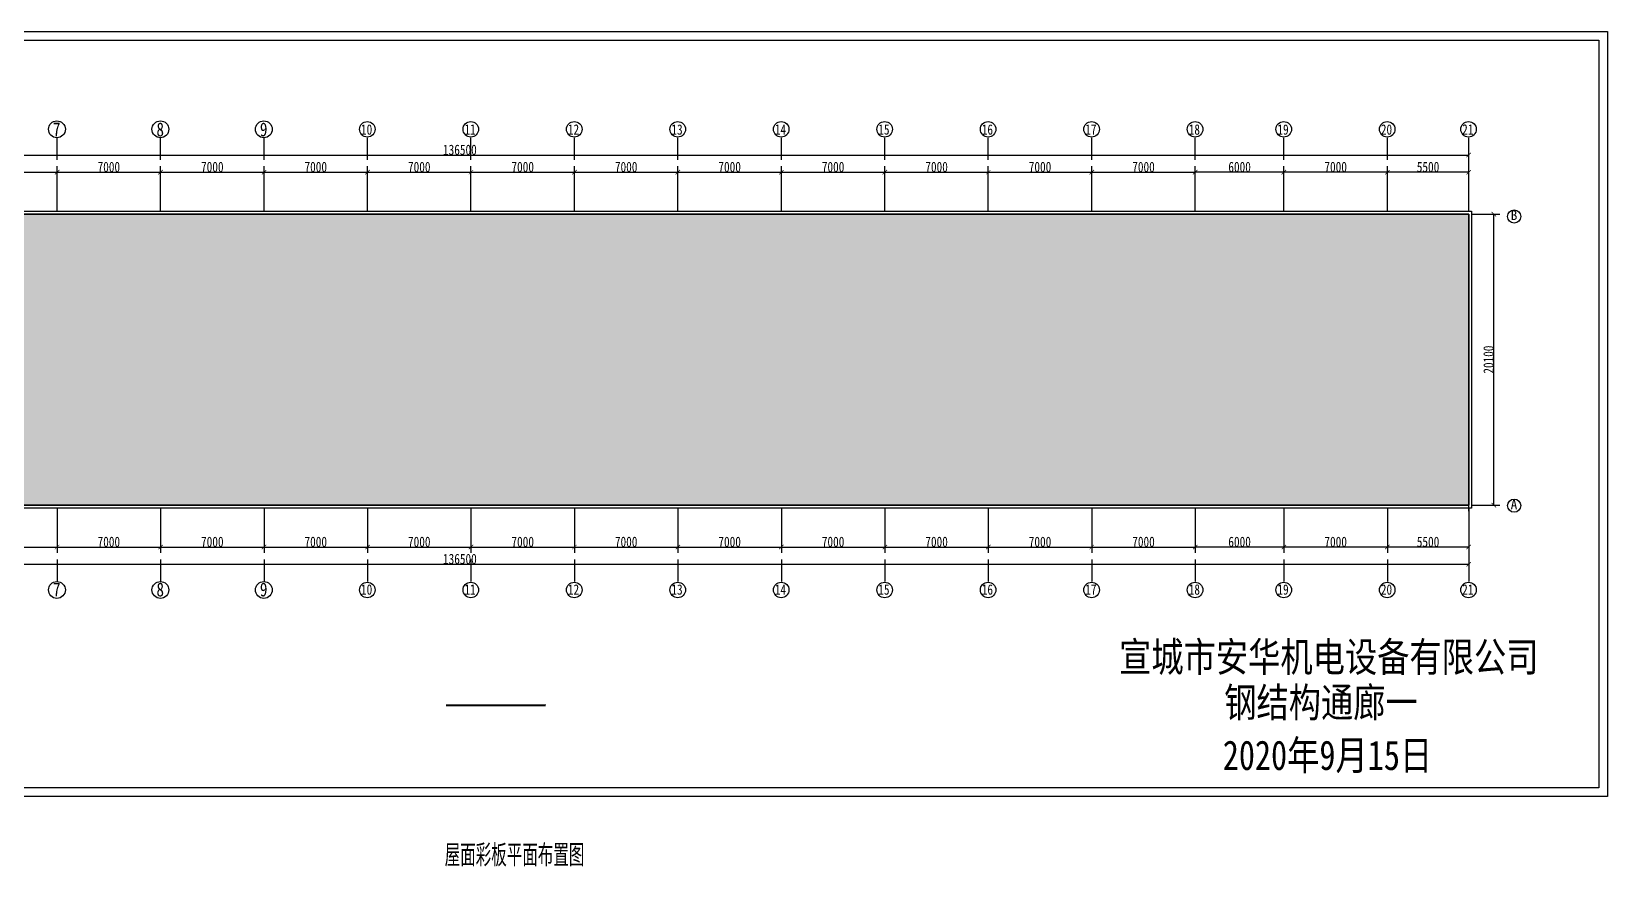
# Model space of a CAD drawing. Header units: millimetres. Extents: x 92079 to 624077, y -488988 to -181668.
# Drawn here: x 198040 to 304660, y -454420 to -397885 of the extents above; entities that cross this region are included whole.
import ezdxf
from ezdxf.enums import TextEntityAlignment as Align

# ---------------------------------------------------------------- set-up
doc = ezdxf.new("R2010")
doc.units = ezdxf.units.MM
doc.header["$PDMODE"] = 1
for name, color, linetype in [('PUB_TEXT', 7, 'Continuous'), ('TEXT', 7, 'Continuous'), ('THICK', 6, 'Continuous'), ('THIN', 7, 'Continuous'), ('粗线', 7, 'Continuous')]:
    doc.layers.add(name, color=color, linetype=linetype)
doc.styles.add('-黑体', font='simhei.ttf', dxfattribs={"width": 0.8})
doc.styles.add('H1', font='')
doc.styles.add('STYLE1', font='', dxfattribs={"width": 0.8})
doc.styles.add('TSSD_Norm', font='Tssdeng.shx', dxfattribs={"bigfont": 'hztxt.shx'})
doc.styles.add('仿宋', font='', dxfattribs={"width": 0.8})
doc.styles.get('H1').set_extended_font_data('SimSun')
doc.styles.get('STYLE1').set_extended_font_data('SimSun')
doc.styles.get('仿宋').set_extended_font_data('FangSong_GB2312')
doc.dimstyles.new('副本 ISO-25', dxfattribs={"dimtxt": 250, "dimasz": 400, "dimexe": 400, "dimexo": 200, "dimgap": 0.3, "dimtad": 1, "dimtoh": 1, "dimdec": 0, "dimtxsty": '仿宋', "dimblk": 'ARCHTICK', "dimcen": 25, "dimaunit": 1, "dimadec": 3, "dimazin": 0, "dimtfac": 1, "dimtdec": 0, "dimtmove": 0, "dimatfit": 3, "dimldrblk": 'ARCHTICK', "dimfxl": 1, "dimarcsym": 0})

# ---------------------------------------------------------------- blocks, each defined once
blk = doc.blocks.new('_ArchTick')
at = {"color": 0, "linetype": 'ByBlock', "const_width": 0.15}
blk.add_lwpolyline([(-0.5, -0.5), (0.5, 0.5)], dxfattribs=at)
blk = doc.blocks.new('*D187')
at = {"layer": 'Defpoints', "color": 0}
for p in [(192770, -429951), (199770, -429951), (199770, -432791)]:
    blk.add_point(p, dxfattribs=at)
at = {"layer": '粗线', "color": 0, "lineweight": -2}
for p, q in [((192770, -430151), (192770, -433191)), ((199770, -430151), (199770, -433191)), ((192770, -432791), (199770, -432791))]:
    blk.add_line(p, q, dxfattribs=at)
at = {"layer": '粗线', "color": 0, "lineweight": -2, "xscale": 300, "yscale": 300, "zscale": 300, "rotation": 180}
blk.add_blockref('_ArchTick', (192770, -432791), dxfattribs=at)
at = {"layer": '粗线', "color": 0, "lineweight": -2, "xscale": 300, "yscale": 300, "zscale": 300}
blk.add_blockref('_ArchTick', (199770, -432791), dxfattribs=at)
at = {"layer": '粗线', "color": 0, "insert": (196270, -432441), "char_height": 700, "attachment_point": 5, "style": '仿宋'}
blk.add_mtext('7000', dxfattribs=at)
blk = doc.blocks.new('*D188')
at = {"layer": 'Defpoints', "color": 0}
for p in [(199770, -429951), (206770, -429951), (206770, -432791)]:
    blk.add_point(p, dxfattribs=at)
at = {"layer": '粗线', "color": 0, "lineweight": -2}
for p, q in [((199770, -430151), (199770, -433191)), ((206770, -430151), (206770, -433191)), ((199770, -432791), (206770, -432791))]:
    blk.add_line(p, q, dxfattribs=at)
at = {"layer": '粗线', "color": 0, "lineweight": -2, "xscale": 300, "yscale": 300, "zscale": 300, "rotation": 180}
blk.add_blockref('_ArchTick', (199770, -432791), dxfattribs=at)
at = {"layer": '粗线', "color": 0, "lineweight": -2, "xscale": 300, "yscale": 300, "zscale": 300}
blk.add_blockref('_ArchTick', (206770, -432791), dxfattribs=at)
at = {"layer": '粗线', "color": 0, "insert": (203270, -432441), "char_height": 700, "attachment_point": 5, "style": '仿宋'}
blk.add_mtext('7000', dxfattribs=at)
blk = doc.blocks.new('*D189')
at = {"layer": 'Defpoints', "color": 0}
for p in [(206770, -429951), (213770, -429951), (213770, -432791)]:
    blk.add_point(p, dxfattribs=at)
at = {"layer": '粗线', "color": 0, "lineweight": -2}
for p, q in [((206770, -430151), (206770, -433191)), ((213770, -430151), (213770, -433191)), ((206770, -432791), (213770, -432791))]:
    blk.add_line(p, q, dxfattribs=at)
at = {"layer": '粗线', "color": 0, "lineweight": -2, "xscale": 300, "yscale": 300, "zscale": 300, "rotation": 180}
blk.add_blockref('_ArchTick', (206770, -432791), dxfattribs=at)
at = {"layer": '粗线', "color": 0, "lineweight": -2, "xscale": 300, "yscale": 300, "zscale": 300}
blk.add_blockref('_ArchTick', (213770, -432791), dxfattribs=at)
at = {"layer": '粗线', "color": 0, "insert": (210270, -432441), "char_height": 700, "attachment_point": 5, "style": '仿宋'}
blk.add_mtext('7000', dxfattribs=at)
blk = doc.blocks.new('*D190')
at = {"layer": 'Defpoints', "color": 0}
for p in [(213770, -429951), (220770, -429951), (220770, -432791)]:
    blk.add_point(p, dxfattribs=at)
at = {"layer": '粗线', "color": 0, "lineweight": -2}
for p, q in [((213770, -430151), (213770, -433191)), ((220770, -430151), (220770, -433191)), ((213770, -432791), (220770, -432791))]:
    blk.add_line(p, q, dxfattribs=at)
at = {"layer": '粗线', "color": 0, "lineweight": -2, "xscale": 300, "yscale": 300, "zscale": 300, "rotation": 180}
blk.add_blockref('_ArchTick', (213770, -432791), dxfattribs=at)
at = {"layer": '粗线', "color": 0, "lineweight": -2, "xscale": 300, "yscale": 300, "zscale": 300}
blk.add_blockref('_ArchTick', (220770, -432791), dxfattribs=at)
at = {"layer": '粗线', "color": 0, "insert": (217270, -432441), "char_height": 700, "attachment_point": 5, "style": '仿宋'}
blk.add_mtext('7000', dxfattribs=at)
blk = doc.blocks.new('*D191')
at = {"layer": 'Defpoints', "color": 0}
for p in [(220770, -429951), (227770, -429951), (227770, -432791)]:
    blk.add_point(p, dxfattribs=at)
at = {"layer": '粗线', "color": 0, "lineweight": -2}
for p, q in [((220770, -430151), (220770, -433191)), ((227770, -430151), (227770, -433191)), ((220770, -432791), (227770, -432791))]:
    blk.add_line(p, q, dxfattribs=at)
at = {"layer": '粗线', "color": 0, "lineweight": -2, "xscale": 300, "yscale": 300, "zscale": 300, "rotation": 180}
blk.add_blockref('_ArchTick', (220770, -432791), dxfattribs=at)
at = {"layer": '粗线', "color": 0, "lineweight": -2, "xscale": 300, "yscale": 300, "zscale": 300}
blk.add_blockref('_ArchTick', (227770, -432791), dxfattribs=at)
at = {"layer": '粗线', "color": 0, "insert": (224270, -432441), "char_height": 700, "attachment_point": 5, "style": '仿宋'}
blk.add_mtext('7000', dxfattribs=at)
blk = doc.blocks.new('*D192')
at = {"layer": 'Defpoints', "color": 0}
for p in [(227770, -429951), (234770, -429951), (234770, -432791)]:
    blk.add_point(p, dxfattribs=at)
at = {"layer": '粗线', "color": 0, "lineweight": -2}
for p, q in [((227770, -430151), (227770, -433191)), ((234770, -430151), (234770, -433191)), ((227770, -432791), (234770, -432791))]:
    blk.add_line(p, q, dxfattribs=at)
at = {"layer": '粗线', "color": 0, "lineweight": -2, "xscale": 300, "yscale": 300, "zscale": 300, "rotation": 180}
blk.add_blockref('_ArchTick', (227770, -432791), dxfattribs=at)
at = {"layer": '粗线', "color": 0, "lineweight": -2, "xscale": 300, "yscale": 300, "zscale": 300}
blk.add_blockref('_ArchTick', (234770, -432791), dxfattribs=at)
at = {"layer": '粗线', "color": 0, "insert": (231270, -432441), "char_height": 700, "attachment_point": 5, "style": '仿宋'}
blk.add_mtext('7000', dxfattribs=at)
blk = doc.blocks.new('*D193')
at = {"layer": 'Defpoints', "color": 0}
for p in [(234770, -429951), (241770, -429951), (241770, -432791)]:
    blk.add_point(p, dxfattribs=at)
at = {"layer": '粗线', "color": 0, "lineweight": -2}
for p, q in [((234770, -430151), (234770, -433191)), ((241770, -430151), (241770, -433191)), ((234770, -432791), (241770, -432791))]:
    blk.add_line(p, q, dxfattribs=at)
at = {"layer": '粗线', "color": 0, "lineweight": -2, "xscale": 300, "yscale": 300, "zscale": 300, "rotation": 180}
blk.add_blockref('_ArchTick', (234770, -432791), dxfattribs=at)
at = {"layer": '粗线', "color": 0, "lineweight": -2, "xscale": 300, "yscale": 300, "zscale": 300}
blk.add_blockref('_ArchTick', (241770, -432791), dxfattribs=at)
at = {"layer": '粗线', "color": 0, "insert": (238270, -432441), "char_height": 700, "attachment_point": 5, "style": '仿宋'}
blk.add_mtext('7000', dxfattribs=at)
blk = doc.blocks.new('*D194')
at = {"layer": 'Defpoints', "color": 0}
for p in [(241770, -429951), (248770, -429951), (248770, -432791)]:
    blk.add_point(p, dxfattribs=at)
at = {"layer": '粗线', "color": 0, "lineweight": -2}
for p, q in [((241770, -430151), (241770, -433191)), ((248770, -430151), (248770, -433191)), ((241770, -432791), (248770, -432791))]:
    blk.add_line(p, q, dxfattribs=at)
at = {"layer": '粗线', "color": 0, "lineweight": -2, "xscale": 300, "yscale": 300, "zscale": 300, "rotation": 180}
blk.add_blockref('_ArchTick', (241770, -432791), dxfattribs=at)
at = {"layer": '粗线', "color": 0, "lineweight": -2, "xscale": 300, "yscale": 300, "zscale": 300}
blk.add_blockref('_ArchTick', (248770, -432791), dxfattribs=at)
at = {"layer": '粗线', "color": 0, "insert": (245270, -432441), "char_height": 700, "attachment_point": 5, "style": '仿宋'}
blk.add_mtext('7000', dxfattribs=at)
blk = doc.blocks.new('*D195')
at = {"layer": 'Defpoints', "color": 0}
for p in [(248770, -429951), (255770, -429951), (255770, -432791)]:
    blk.add_point(p, dxfattribs=at)
at = {"layer": '粗线', "color": 0, "lineweight": -2}
for p, q in [((248770, -430151), (248770, -433191)), ((255770, -430151), (255770, -433191)), ((248770, -432791), (255770, -432791))]:
    blk.add_line(p, q, dxfattribs=at)
at = {"layer": '粗线', "color": 0, "lineweight": -2, "xscale": 300, "yscale": 300, "zscale": 300, "rotation": 180}
blk.add_blockref('_ArchTick', (248770, -432791), dxfattribs=at)
at = {"layer": '粗线', "color": 0, "lineweight": -2, "xscale": 300, "yscale": 300, "zscale": 300}
blk.add_blockref('_ArchTick', (255770, -432791), dxfattribs=at)
at = {"layer": '粗线', "color": 0, "insert": (252270, -432441), "char_height": 700, "attachment_point": 5, "style": '仿宋'}
blk.add_mtext('7000', dxfattribs=at)
blk = doc.blocks.new('*D196')
at = {"layer": 'Defpoints', "color": 0}
for p in [(255770, -429951), (262770, -429951), (262770, -432791)]:
    blk.add_point(p, dxfattribs=at)
at = {"layer": '粗线', "color": 0, "lineweight": -2}
for p, q in [((255770, -430151), (255770, -433191)), ((262770, -430151), (262770, -433191)), ((255770, -432791), (262770, -432791))]:
    blk.add_line(p, q, dxfattribs=at)
at = {"layer": '粗线', "color": 0, "lineweight": -2, "xscale": 300, "yscale": 300, "zscale": 300, "rotation": 180}
blk.add_blockref('_ArchTick', (255770, -432791), dxfattribs=at)
at = {"layer": '粗线', "color": 0, "lineweight": -2, "xscale": 300, "yscale": 300, "zscale": 300}
blk.add_blockref('_ArchTick', (262770, -432791), dxfattribs=at)
at = {"layer": '粗线', "color": 0, "insert": (259270, -432441), "char_height": 700, "attachment_point": 5, "style": '仿宋'}
blk.add_mtext('7000', dxfattribs=at)
blk = doc.blocks.new('*D197')
at = {"layer": 'Defpoints', "color": 0}
for p in [(262770, -429951), (269770, -429951), (269770, -432791)]:
    blk.add_point(p, dxfattribs=at)
at = {"layer": '粗线', "color": 0, "lineweight": -2}
for p, q in [((262770, -430151), (262770, -433191)), ((269770, -430151), (269770, -433191)), ((262770, -432791), (269770, -432791))]:
    blk.add_line(p, q, dxfattribs=at)
at = {"layer": '粗线', "color": 0, "lineweight": -2, "xscale": 300, "yscale": 300, "zscale": 300, "rotation": 180}
blk.add_blockref('_ArchTick', (262770, -432791), dxfattribs=at)
at = {"layer": '粗线', "color": 0, "lineweight": -2, "xscale": 300, "yscale": 300, "zscale": 300}
blk.add_blockref('_ArchTick', (269770, -432791), dxfattribs=at)
at = {"layer": '粗线', "color": 0, "insert": (266270, -432441), "char_height": 700, "attachment_point": 5, "style": '仿宋'}
blk.add_mtext('7000', dxfattribs=at)
blk = doc.blocks.new('*D198')
at = {"layer": 'Defpoints', "color": 0}
for p in [(269770, -429951), (276770, -429951), (276770, -432791)]:
    blk.add_point(p, dxfattribs=at)
at = {"layer": '粗线', "color": 0, "lineweight": -2}
for p, q in [((269770, -430151), (269770, -433191)), ((276770, -430151), (276770, -433191)), ((269770, -432791), (276770, -432791))]:
    blk.add_line(p, q, dxfattribs=at)
at = {"layer": '粗线', "color": 0, "lineweight": -2, "xscale": 300, "yscale": 300, "zscale": 300, "rotation": 180}
blk.add_blockref('_ArchTick', (269770, -432791), dxfattribs=at)
at = {"layer": '粗线', "color": 0, "lineweight": -2, "xscale": 300, "yscale": 300, "zscale": 300}
blk.add_blockref('_ArchTick', (276770, -432791), dxfattribs=at)
at = {"layer": '粗线', "color": 0, "insert": (273270, -432441), "char_height": 700, "attachment_point": 5, "style": '仿宋'}
blk.add_mtext('7000', dxfattribs=at)
blk = doc.blocks.new('*D199')
at = {"layer": 'Defpoints', "color": 0}
for p in [(276770, -429951), (282770, -429951), (276770, -432791)]:
    blk.add_point(p, dxfattribs=at)
at = {"layer": '粗线', "color": 0, "lineweight": -2}
for p, q in [((276770, -430151), (276770, -433191)), ((282770, -430151), (282770, -433191)), ((282770, -432791), (276770, -432791))]:
    blk.add_line(p, q, dxfattribs=at)
at = {"layer": '粗线', "color": 0, "lineweight": -2, "xscale": 300, "yscale": 300, "zscale": 300, "rotation": 180}
blk.add_blockref('_ArchTick', (276770, -432791), dxfattribs=at)
at = {"layer": '粗线', "color": 0, "lineweight": -2, "xscale": 300, "yscale": 300, "zscale": 300}
blk.add_blockref('_ArchTick', (282770, -432791), dxfattribs=at)
at = {"layer": '粗线', "color": 0, "insert": (279770, -432441), "char_height": 700, "attachment_point": 5, "style": '仿宋'}
blk.add_mtext('6000', dxfattribs=at)
blk = doc.blocks.new('*D200')
at = {"layer": 'Defpoints', "color": 0}
for p in [(282770, -429951), (289770, -429951), (282770, -432791)]:
    blk.add_point(p, dxfattribs=at)
at = {"layer": '粗线', "color": 0, "lineweight": -2}
for p, q in [((282770, -430151), (282770, -433191)), ((289770, -430151), (289770, -433191)), ((289770, -432791), (282770, -432791))]:
    blk.add_line(p, q, dxfattribs=at)
at = {"layer": '粗线', "color": 0, "lineweight": -2, "xscale": 300, "yscale": 300, "zscale": 300, "rotation": 180}
blk.add_blockref('_ArchTick', (282770, -432791), dxfattribs=at)
at = {"layer": '粗线', "color": 0, "lineweight": -2, "xscale": 300, "yscale": 300, "zscale": 300}
blk.add_blockref('_ArchTick', (289770, -432791), dxfattribs=at)
at = {"layer": '粗线', "color": 0, "insert": (286270, -432441), "char_height": 700, "attachment_point": 5, "style": '仿宋'}
blk.add_mtext('7000', dxfattribs=at)
blk = doc.blocks.new('*D201')
at = {"layer": 'Defpoints', "color": 0}
for p in [(289770, -429951), (295270, -429951), (289770, -432791)]:
    blk.add_point(p, dxfattribs=at)
at = {"layer": '粗线', "color": 0, "lineweight": -2}
for p, q in [((289770, -430151), (289770, -433191)), ((295270, -430151), (295270, -433191)), ((295270, -432791), (289770, -432791))]:
    blk.add_line(p, q, dxfattribs=at)
at = {"layer": '粗线', "color": 0, "lineweight": -2, "xscale": 300, "yscale": 300, "zscale": 300, "rotation": 180}
blk.add_blockref('_ArchTick', (289770, -432791), dxfattribs=at)
at = {"layer": '粗线', "color": 0, "lineweight": -2, "xscale": 300, "yscale": 300, "zscale": 300}
blk.add_blockref('_ArchTick', (295270, -432791), dxfattribs=at)
at = {"layer": '粗线', "color": 0, "insert": (292520, -432441), "char_height": 700, "attachment_point": 5, "style": '仿宋'}
blk.add_mtext('5500', dxfattribs=at)
blk = doc.blocks.new('*D202')
at = {"layer": 'Defpoints', "color": 0}
for p in [(158770, -429951), (295270, -429951), (295270, -433953)]:
    blk.add_point(p, dxfattribs=at)
at = {"layer": '粗线', "color": 0, "lineweight": -2}
for p, q in [((158770, -430151), (158770, -434353)), ((295270, -430151), (295270, -434353)), ((158770, -433953), (295270, -433953))]:
    blk.add_line(p, q, dxfattribs=at)
at = {"layer": '粗线', "color": 0, "lineweight": -2, "xscale": 300, "yscale": 300, "zscale": 300, "rotation": 180}
blk.add_blockref('_ArchTick', (158770, -433953), dxfattribs=at)
at = {"layer": '粗线', "color": 0, "lineweight": -2, "xscale": 300, "yscale": 300, "zscale": 300}
blk.add_blockref('_ArchTick', (295270, -433953), dxfattribs=at)
at = {"layer": '粗线', "color": 0, "insert": (227020, -433602), "char_height": 700, "attachment_point": 5, "style": '仿宋'}
blk.add_mtext('136500', dxfattribs=at)
blk = doc.blocks.new('*D208')
at = {"layer": 'Defpoints', "color": 0}
for p in [(199770, -407411), (192770, -410251), (199770, -410251)]:
    blk.add_point(p, dxfattribs=at)
at = {"layer": '粗线', "color": 0, "lineweight": -2}
for p, q in [((192770, -410051), (192770, -407011)), ((199770, -410051), (199770, -407011)), ((192770, -407411), (199770, -407411))]:
    blk.add_line(p, q, dxfattribs=at)
at = {"layer": '粗线', "color": 0, "lineweight": -2, "xscale": 300, "yscale": 300, "zscale": 300, "rotation": 180}
blk.add_blockref('_ArchTick', (192770, -407411), dxfattribs=at)
at = {"layer": '粗线', "color": 0, "lineweight": -2, "xscale": 300, "yscale": 300, "zscale": 300}
blk.add_blockref('_ArchTick', (199770, -407411), dxfattribs=at)
at = {"layer": '粗线', "color": 0, "insert": (196270, -407061), "char_height": 700, "attachment_point": 5, "style": '仿宋'}
blk.add_mtext('7000', dxfattribs=at)
blk = doc.blocks.new('*D209')
at = {"layer": 'Defpoints', "color": 0}
for p in [(206770, -407411), (199770, -410251), (206770, -410251)]:
    blk.add_point(p, dxfattribs=at)
at = {"layer": '粗线', "color": 0, "lineweight": -2}
for p, q in [((199770, -410051), (199770, -407011)), ((206770, -410051), (206770, -407011)), ((199770, -407411), (206770, -407411))]:
    blk.add_line(p, q, dxfattribs=at)
at = {"layer": '粗线', "color": 0, "lineweight": -2, "xscale": 300, "yscale": 300, "zscale": 300, "rotation": 180}
blk.add_blockref('_ArchTick', (199770, -407411), dxfattribs=at)
at = {"layer": '粗线', "color": 0, "lineweight": -2, "xscale": 300, "yscale": 300, "zscale": 300}
blk.add_blockref('_ArchTick', (206770, -407411), dxfattribs=at)
at = {"layer": '粗线', "color": 0, "insert": (203270, -407061), "char_height": 700, "attachment_point": 5, "style": '仿宋'}
blk.add_mtext('7000', dxfattribs=at)
blk = doc.blocks.new('*D210')
at = {"layer": 'Defpoints', "color": 0}
for p in [(213770, -407411), (206770, -410251), (213770, -410251)]:
    blk.add_point(p, dxfattribs=at)
at = {"layer": '粗线', "color": 0, "lineweight": -2}
for p, q in [((206770, -410051), (206770, -407011)), ((213770, -410051), (213770, -407011)), ((206770, -407411), (213770, -407411))]:
    blk.add_line(p, q, dxfattribs=at)
at = {"layer": '粗线', "color": 0, "lineweight": -2, "xscale": 300, "yscale": 300, "zscale": 300, "rotation": 180}
blk.add_blockref('_ArchTick', (206770, -407411), dxfattribs=at)
at = {"layer": '粗线', "color": 0, "lineweight": -2, "xscale": 300, "yscale": 300, "zscale": 300}
blk.add_blockref('_ArchTick', (213770, -407411), dxfattribs=at)
at = {"layer": '粗线', "color": 0, "insert": (210270, -407061), "char_height": 700, "attachment_point": 5, "style": '仿宋'}
blk.add_mtext('7000', dxfattribs=at)
blk = doc.blocks.new('*D211')
at = {"layer": 'Defpoints', "color": 0}
for p in [(220770, -407411), (213770, -410251), (220770, -410251)]:
    blk.add_point(p, dxfattribs=at)
at = {"layer": '粗线', "color": 0, "lineweight": -2}
for p, q in [((213770, -410051), (213770, -407011)), ((220770, -410051), (220770, -407011)), ((213770, -407411), (220770, -407411))]:
    blk.add_line(p, q, dxfattribs=at)
at = {"layer": '粗线', "color": 0, "lineweight": -2, "xscale": 300, "yscale": 300, "zscale": 300, "rotation": 180}
blk.add_blockref('_ArchTick', (213770, -407411), dxfattribs=at)
at = {"layer": '粗线', "color": 0, "lineweight": -2, "xscale": 300, "yscale": 300, "zscale": 300}
blk.add_blockref('_ArchTick', (220770, -407411), dxfattribs=at)
at = {"layer": '粗线', "color": 0, "insert": (217270, -407061), "char_height": 700, "attachment_point": 5, "style": '仿宋'}
blk.add_mtext('7000', dxfattribs=at)
blk = doc.blocks.new('*D212')
at = {"layer": 'Defpoints', "color": 0}
for p in [(227770, -407411), (220770, -410251), (227770, -410251)]:
    blk.add_point(p, dxfattribs=at)
at = {"layer": '粗线', "color": 0, "lineweight": -2}
for p, q in [((220770, -410051), (220770, -407011)), ((227770, -410051), (227770, -407011)), ((220770, -407411), (227770, -407411))]:
    blk.add_line(p, q, dxfattribs=at)
at = {"layer": '粗线', "color": 0, "lineweight": -2, "xscale": 300, "yscale": 300, "zscale": 300, "rotation": 180}
blk.add_blockref('_ArchTick', (220770, -407411), dxfattribs=at)
at = {"layer": '粗线', "color": 0, "lineweight": -2, "xscale": 300, "yscale": 300, "zscale": 300}
blk.add_blockref('_ArchTick', (227770, -407411), dxfattribs=at)
at = {"layer": '粗线', "color": 0, "insert": (224270, -407061), "char_height": 700, "attachment_point": 5, "style": '仿宋'}
blk.add_mtext('7000', dxfattribs=at)
blk = doc.blocks.new('*D213')
at = {"layer": 'Defpoints', "color": 0}
for p in [(234770, -407411), (227770, -410251), (234770, -410251)]:
    blk.add_point(p, dxfattribs=at)
at = {"layer": '粗线', "color": 0, "lineweight": -2}
for p, q in [((227770, -410051), (227770, -407011)), ((234770, -410051), (234770, -407011)), ((227770, -407411), (234770, -407411))]:
    blk.add_line(p, q, dxfattribs=at)
at = {"layer": '粗线', "color": 0, "lineweight": -2, "xscale": 300, "yscale": 300, "zscale": 300, "rotation": 180}
blk.add_blockref('_ArchTick', (227770, -407411), dxfattribs=at)
at = {"layer": '粗线', "color": 0, "lineweight": -2, "xscale": 300, "yscale": 300, "zscale": 300}
blk.add_blockref('_ArchTick', (234770, -407411), dxfattribs=at)
at = {"layer": '粗线', "color": 0, "insert": (231270, -407061), "char_height": 700, "attachment_point": 5, "style": '仿宋'}
blk.add_mtext('7000', dxfattribs=at)
blk = doc.blocks.new('*D214')
at = {"layer": 'Defpoints', "color": 0}
for p in [(241770, -407411), (234770, -410251), (241770, -410251)]:
    blk.add_point(p, dxfattribs=at)
at = {"layer": '粗线', "color": 0, "lineweight": -2}
for p, q in [((234770, -410051), (234770, -407011)), ((241770, -410051), (241770, -407011)), ((234770, -407411), (241770, -407411))]:
    blk.add_line(p, q, dxfattribs=at)
at = {"layer": '粗线', "color": 0, "lineweight": -2, "xscale": 300, "yscale": 300, "zscale": 300, "rotation": 180}
blk.add_blockref('_ArchTick', (234770, -407411), dxfattribs=at)
at = {"layer": '粗线', "color": 0, "lineweight": -2, "xscale": 300, "yscale": 300, "zscale": 300}
blk.add_blockref('_ArchTick', (241770, -407411), dxfattribs=at)
at = {"layer": '粗线', "color": 0, "insert": (238270, -407061), "char_height": 700, "attachment_point": 5, "style": '仿宋'}
blk.add_mtext('7000', dxfattribs=at)
blk = doc.blocks.new('*D215')
at = {"layer": 'Defpoints', "color": 0}
for p in [(248770, -407411), (241770, -410251), (248770, -410251)]:
    blk.add_point(p, dxfattribs=at)
at = {"layer": '粗线', "color": 0, "lineweight": -2}
for p, q in [((241770, -410051), (241770, -407011)), ((248770, -410051), (248770, -407011)), ((241770, -407411), (248770, -407411))]:
    blk.add_line(p, q, dxfattribs=at)
at = {"layer": '粗线', "color": 0, "lineweight": -2, "xscale": 300, "yscale": 300, "zscale": 300, "rotation": 180}
blk.add_blockref('_ArchTick', (241770, -407411), dxfattribs=at)
at = {"layer": '粗线', "color": 0, "lineweight": -2, "xscale": 300, "yscale": 300, "zscale": 300}
blk.add_blockref('_ArchTick', (248770, -407411), dxfattribs=at)
at = {"layer": '粗线', "color": 0, "insert": (245270, -407061), "char_height": 700, "attachment_point": 5, "style": '仿宋'}
blk.add_mtext('7000', dxfattribs=at)
blk = doc.blocks.new('*D216')
at = {"layer": 'Defpoints', "color": 0}
for p in [(255770, -407411), (248770, -410251), (255770, -410251)]:
    blk.add_point(p, dxfattribs=at)
at = {"layer": '粗线', "color": 0, "lineweight": -2}
for p, q in [((248770, -410051), (248770, -407011)), ((255770, -410051), (255770, -407011)), ((248770, -407411), (255770, -407411))]:
    blk.add_line(p, q, dxfattribs=at)
at = {"layer": '粗线', "color": 0, "lineweight": -2, "xscale": 300, "yscale": 300, "zscale": 300, "rotation": 180}
blk.add_blockref('_ArchTick', (248770, -407411), dxfattribs=at)
at = {"layer": '粗线', "color": 0, "lineweight": -2, "xscale": 300, "yscale": 300, "zscale": 300}
blk.add_blockref('_ArchTick', (255770, -407411), dxfattribs=at)
at = {"layer": '粗线', "color": 0, "insert": (252270, -407061), "char_height": 700, "attachment_point": 5, "style": '仿宋'}
blk.add_mtext('7000', dxfattribs=at)
blk = doc.blocks.new('*D217')
at = {"layer": 'Defpoints', "color": 0}
for p in [(262770, -407411), (255770, -410251), (262770, -410251)]:
    blk.add_point(p, dxfattribs=at)
at = {"layer": '粗线', "color": 0, "lineweight": -2}
for p, q in [((255770, -410051), (255770, -407011)), ((262770, -410051), (262770, -407011)), ((255770, -407411), (262770, -407411))]:
    blk.add_line(p, q, dxfattribs=at)
at = {"layer": '粗线', "color": 0, "lineweight": -2, "xscale": 300, "yscale": 300, "zscale": 300, "rotation": 180}
blk.add_blockref('_ArchTick', (255770, -407411), dxfattribs=at)
at = {"layer": '粗线', "color": 0, "lineweight": -2, "xscale": 300, "yscale": 300, "zscale": 300}
blk.add_blockref('_ArchTick', (262770, -407411), dxfattribs=at)
at = {"layer": '粗线', "color": 0, "insert": (259270, -407061), "char_height": 700, "attachment_point": 5, "style": '仿宋'}
blk.add_mtext('7000', dxfattribs=at)
blk = doc.blocks.new('*D218')
at = {"layer": 'Defpoints', "color": 0}
for p in [(269770, -407411), (262770, -410251), (269770, -410251)]:
    blk.add_point(p, dxfattribs=at)
at = {"layer": '粗线', "color": 0, "lineweight": -2}
for p, q in [((262770, -410051), (262770, -407011)), ((269770, -410051), (269770, -407011)), ((262770, -407411), (269770, -407411))]:
    blk.add_line(p, q, dxfattribs=at)
at = {"layer": '粗线', "color": 0, "lineweight": -2, "xscale": 300, "yscale": 300, "zscale": 300, "rotation": 180}
blk.add_blockref('_ArchTick', (262770, -407411), dxfattribs=at)
at = {"layer": '粗线', "color": 0, "lineweight": -2, "xscale": 300, "yscale": 300, "zscale": 300}
blk.add_blockref('_ArchTick', (269770, -407411), dxfattribs=at)
at = {"layer": '粗线', "color": 0, "insert": (266270, -407061), "char_height": 700, "attachment_point": 5, "style": '仿宋'}
blk.add_mtext('7000', dxfattribs=at)
blk = doc.blocks.new('*D219')
at = {"layer": 'Defpoints', "color": 0}
for p in [(276770, -407411), (269770, -410251), (276770, -410251)]:
    blk.add_point(p, dxfattribs=at)
at = {"layer": '粗线', "color": 0, "lineweight": -2}
for p, q in [((269770, -410051), (269770, -407011)), ((276770, -410051), (276770, -407011)), ((269770, -407411), (276770, -407411))]:
    blk.add_line(p, q, dxfattribs=at)
at = {"layer": '粗线', "color": 0, "lineweight": -2, "xscale": 300, "yscale": 300, "zscale": 300, "rotation": 180}
blk.add_blockref('_ArchTick', (269770, -407411), dxfattribs=at)
at = {"layer": '粗线', "color": 0, "lineweight": -2, "xscale": 300, "yscale": 300, "zscale": 300}
blk.add_blockref('_ArchTick', (276770, -407411), dxfattribs=at)
at = {"layer": '粗线', "color": 0, "insert": (273270, -407061), "char_height": 700, "attachment_point": 5, "style": '仿宋'}
blk.add_mtext('7000', dxfattribs=at)
blk = doc.blocks.new('*D220')
at = {"layer": 'Defpoints', "color": 0}
for p in [(276770, -407411), (276770, -410251), (282770, -410251)]:
    blk.add_point(p, dxfattribs=at)
at = {"layer": '粗线', "color": 0, "lineweight": -2}
for p, q in [((276770, -410051), (276770, -407011)), ((282770, -410051), (282770, -407011)), ((282770, -407411), (276770, -407411))]:
    blk.add_line(p, q, dxfattribs=at)
at = {"layer": '粗线', "color": 0, "lineweight": -2, "xscale": 300, "yscale": 300, "zscale": 300, "rotation": 180}
blk.add_blockref('_ArchTick', (276770, -407411), dxfattribs=at)
at = {"layer": '粗线', "color": 0, "lineweight": -2, "xscale": 300, "yscale": 300, "zscale": 300}
blk.add_blockref('_ArchTick', (282770, -407411), dxfattribs=at)
at = {"layer": '粗线', "color": 0, "insert": (279770, -407061), "char_height": 700, "attachment_point": 5, "style": '仿宋'}
blk.add_mtext('6000', dxfattribs=at)
blk = doc.blocks.new('*D221')
at = {"layer": 'Defpoints', "color": 0}
for p in [(282770, -407411), (282770, -410251), (289770, -410251)]:
    blk.add_point(p, dxfattribs=at)
at = {"layer": '粗线', "color": 0, "lineweight": -2}
for p, q in [((282770, -410051), (282770, -407011)), ((289770, -410051), (289770, -407011)), ((289770, -407411), (282770, -407411))]:
    blk.add_line(p, q, dxfattribs=at)
at = {"layer": '粗线', "color": 0, "lineweight": -2, "xscale": 300, "yscale": 300, "zscale": 300, "rotation": 180}
blk.add_blockref('_ArchTick', (282770, -407411), dxfattribs=at)
at = {"layer": '粗线', "color": 0, "lineweight": -2, "xscale": 300, "yscale": 300, "zscale": 300}
blk.add_blockref('_ArchTick', (289770, -407411), dxfattribs=at)
at = {"layer": '粗线', "color": 0, "insert": (286270, -407061), "char_height": 700, "attachment_point": 5, "style": '仿宋'}
blk.add_mtext('7000', dxfattribs=at)
blk = doc.blocks.new('*D222')
at = {"layer": 'Defpoints', "color": 0}
for p in [(289770, -407411), (289770, -410251), (295270, -410251)]:
    blk.add_point(p, dxfattribs=at)
at = {"layer": '粗线', "color": 0, "lineweight": -2}
for p, q in [((289770, -410051), (289770, -407011)), ((295270, -410051), (295270, -407011)), ((295270, -407411), (289770, -407411))]:
    blk.add_line(p, q, dxfattribs=at)
at = {"layer": '粗线', "color": 0, "lineweight": -2, "xscale": 300, "yscale": 300, "zscale": 300, "rotation": 180}
blk.add_blockref('_ArchTick', (289770, -407411), dxfattribs=at)
at = {"layer": '粗线', "color": 0, "lineweight": -2, "xscale": 300, "yscale": 300, "zscale": 300}
blk.add_blockref('_ArchTick', (295270, -407411), dxfattribs=at)
at = {"layer": '粗线', "color": 0, "insert": (292520, -407061), "char_height": 700, "attachment_point": 5, "style": '仿宋'}
blk.add_mtext('5500', dxfattribs=at)
blk = doc.blocks.new('*D223')
at = {"layer": 'Defpoints', "color": 0}
for p in [(295270, -406250), (158770, -410251), (295270, -410251)]:
    blk.add_point(p, dxfattribs=at)
at = {"layer": '粗线', "color": 0, "lineweight": -2}
for p, q in [((158770, -410051), (158770, -405850)), ((295270, -410051), (295270, -405850)), ((158770, -406250), (295270, -406250))]:
    blk.add_line(p, q, dxfattribs=at)
at = {"layer": '粗线', "color": 0, "lineweight": -2, "xscale": 300, "yscale": 300, "zscale": 300, "rotation": 180}
blk.add_blockref('_ArchTick', (158770, -406250), dxfattribs=at)
at = {"layer": '粗线', "color": 0, "lineweight": -2, "xscale": 300, "yscale": 300, "zscale": 300}
blk.add_blockref('_ArchTick', (295270, -406250), dxfattribs=at)
at = {"layer": '粗线', "color": 0, "insert": (227020, -405899), "char_height": 700, "attachment_point": 5, "style": '仿宋'}
blk.add_mtext('136500', dxfattribs=at)
blk = doc.blocks.new('*D535')
at = {"layer": 'Defpoints', "color": 0}
for p in [(295270, -410251), (296970, -410251), (295270, -429951)]:
    blk.add_point(p, dxfattribs=at)
at = {"layer": '粗线', "color": 0, "lineweight": -2}
for p, q in [((295470, -410251), (297370, -410251)), ((296970, -429951), (296970, -410251)), ((295470, -429951), (297370, -429951))]:
    blk.add_line(p, q, dxfattribs=at)
at = {"layer": '粗线', "color": 0, "lineweight": -2, "xscale": 300, "yscale": 300, "zscale": 300}
for p, rotation in [((296970, -410251), 90), ((296970, -429951), 270)]:
    blk.add_blockref('_ArchTick', p, dxfattribs=dict(at, rotation=rotation))
at = {"layer": '粗线', "color": 0, "insert": (296620, -420101), "char_height": 700, "attachment_point": 5, "rotation": 90, "style": '仿宋'}
blk.add_mtext('20100', dxfattribs=at)

msp = doc.modelspace()

# ---------------------------------------------------------------- hatches: boundary and pattern name
at = {"layer": '粗线'}
h = msp.add_hatch(dxfattribs=at)
h.set_pattern_fill('ANSI33', color=253, scale=250, angle=45, style=0)
h.paths.add_polyline_path([(158769.756, -410251.233), (158769.756, -429951.233), (295269.756, -429951.233), (295269.756, -410251.233)])

# ---------------------------------------------------------------- linework, layer by layer
at = {"layer": 'THICK', "linetype": 'Continuous', "const_width": 36}
msp.add_lwpolyline([(226083.467, -443438.529), (232849.61, -443438.529)], dxfattribs=at)
at = {"layer": 'THIN', "linetype": 'Continuous'}
msp.add_lwpolyline([(226083.467, -443510.529), (232823.51, -443510.529)], dxfattribs=at)
at = {"layer": '粗线', "color": 7}
for p, q in [((199769.756, -406574.502), (199769.756, -405076.252)), ((206769.756, -406574.502), (206769.756, -405076.252)), ((213769.756, -406574.502), (213769.756, -405076.252)), ((220769.756, -406574.502), (220769.756, -405076.252)), ((227769.756, -406574.502), (227769.756, -405076.252)), ((234769.756, -406574.502), (234769.756, -405076.252)), ((241769.756, -406574.502), (241769.756, -405076.252)), ((248769.756, -406574.502), (248769.756, -405076.252)), ((255769.756, -406574.502), (255769.756, -405076.252)), ((262769.756, -406574.502), (262769.756, -405076.252)), ((269769.756, -406574.502), (269769.756, -405076.252)), ((276769.756, -406574.502), (276769.756, -405076.252)), ((282769.756, -406574.502), (282769.756, -405076.252)), ((289769.756, -406574.502), (289769.756, -405076.252)), ((295269.756, -406574.502), (295269.756, -405076.252)), ((295269.756, -410251.233), (158769.756, -410251.233)), ((295269.756, -430351.233), (295269.756, -410251.233)), ((158769.756, -429951.233), (295269.756, -429951.233)), ((199769.756, -433627.965), (199769.756, -435126.215)), ((206769.756, -433627.965), (206769.756, -435126.215)), ((213769.756, -433627.965), (213769.756, -435126.215)), ((220769.756, -433627.965), (220769.756, -435126.215)), ((227769.756, -433627.965), (227769.756, -435126.215)), ((234769.756, -433627.965), (234769.756, -435126.215)), ((241769.756, -433627.965), (241769.756, -435126.215)), ((248769.756, -433627.965), (248769.756, -435126.215)), ((255769.756, -433627.965), (255769.756, -435126.215)), ((262769.756, -433627.965), (262769.756, -435126.215)), ((269769.756, -433627.965), (269769.756, -435126.215)), ((276769.756, -433627.965), (276769.756, -435126.215)), ((282769.756, -433627.965), (282769.756, -435126.215)), ((289769.756, -433627.965), (289769.756, -435126.215)), ((295269.756, -433627.965), (295269.756, -435126.215))]:
    msp.add_line(p, q, dxfattribs=at)
for points in [[(148233.68, -397885.063), (304659.696, -397885.063), (304659.696, -449681.547), (148233.68, -449681.547)], [(148814.045, -398465.427), (304079.331, -398465.427), (304079.331, -449101.182), (148814.045, -449101.182)], [(158569.756, -410051.233), (295469.756, -410051.233), (295469.756, -430151.233), (158569.756, -430151.233)], [(158769.756, -410251.233), (295269.756, -410251.233), (295269.756, -429951.233), (158769.756, -429951.233)]]:
    msp.add_lwpolyline(points, close=True, dxfattribs=at)
for centre, radius in [((199758.113, -404506.769), 569.602), ((206758.113, -404506.769), 569.602), ((213758.113, -404506.769), 569.602), ((220758.113, -404506.769), 525.365), ((227758.113, -404506.769), 525.365), ((234758.113, -404506.769), 525.365), ((241758.113, -404506.769), 525.365), ((248758.113, -404506.769), 525.365), ((255758.113, -404506.769), 525.365), ((262758.113, -404506.769), 525.365), ((269758.113, -404506.769), 525.365), ((276758.113, -404506.769), 525.365), ((282758.113, -404506.769), 525.365), ((289758.113, -404506.769), 525.365), ((295258.113, -404506.769), 525.365), ((298347.625, -410411.092), 442.29), ((298347.625, -429987.66), 442.29), ((199758.113, -435695.698), 569.602), ((206758.113, -435695.698), 569.602), ((213758.113, -435695.698), 569.602), ((220758.113, -435695.698), 525.365), ((227758.113, -435695.698), 525.365), ((234758.113, -435695.698), 525.365), ((241758.113, -435695.698), 525.365), ((248758.113, -435695.698), 525.365), ((255758.113, -435695.698), 525.365), ((262758.113, -435695.698), 525.365), ((269758.113, -435695.698), 525.365), ((276758.113, -435695.698), 525.365), ((282758.113, -435695.698), 525.365), ((289758.113, -435695.698), 525.365), ((295258.113, -435695.698), 525.365)]:
    msp.add_circle(centre, radius, dxfattribs=at)

# ---------------------------------------------------------------- texts
at = {"layer": 'PUB_TEXT', "style": 'H1'}
for s, p in [('B', (298119.559, -410649.433)), ('A', (298112.319, -430226.001))]:
    msp.add_text(s, height=648, dxfattribs=at).set_placement(p)
at = {"layer": 'PUB_TEXT', "style": '-黑体', "width": 0.8}
for s, p in [('宣城市安华机电设备有限公司 ', (286349.315, -440186.368)), ('钢结构通廊一', (285278.922, -443268.949)), ('2020年9月15日', (285715.919, -446843.185))]:
    msp.add_text(s, height=2000, dxfattribs=at).set_placement(p, align=Align.MIDDLE)
at = {"layer": 'TEXT', "style": 'TSSD_Norm', "width": 0.7}
msp.add_text('屋面彩板平面布置图', height=1500, dxfattribs=at).set_placement((225990.796, -454865.925), align=Align.BOTTOM_LEFT)
at = {"layer": '粗线', "color": 7, "style": 'STYLE1', "width": 0.8}
for s, height, p in [('7', 936.411, (199491.508, -404973.76)), ('8', 936.411, (206491.508, -404984.223)), ('9', 936.411, (213491.508, -404984.223)), ('10', 700, (220327.342, -404871.427)), ('11', 700, (227327.342, -404867.517)), ('12', 700, (234327.342, -404867.517)), ('13', 700, (241327.342, -404871.427)), ('14', 700, (248327.342, -404867.517)), ('15', 700, (255327.342, -404867.517)), ('16', 700, (262327.342, -404871.427)), ('17', 700, (269327.342, -404867.517)), ('18', 700, (276327.342, -404871.427)), ('19', 700, (282327.342, -404871.427)), ('20', 700, (289327.342, -404871.427)), ('21', 700, (294827.342, -404867.517)), ('7', 936.411, (199491.508, -436133.73)), ('8', 936.411, (206491.508, -436133.73)), ('9', 936.411, (213491.508, -436133.73)), ('10', 700, (220327.342, -436015.397)), ('11', 700, (227327.342, -436015.397)), ('12', 700, (234327.342, -436015.397)), ('13', 700, (241327.342, -436015.397)), ('14', 700, (248327.342, -436015.397)), ('15', 700, (255327.342, -436015.397)), ('16', 700, (262327.342, -436015.397)), ('17', 700, (269327.342, -436015.397)), ('18', 700, (276327.342, -436015.397)), ('19', 700, (282327.342, -436015.397)), ('20', 700, (289327.342, -436015.397)), ('21', 700, (294827.342, -436015.397))]:
    msp.add_text(s, height=height, dxfattribs=at).set_placement(p)

# ---------------------------------------------------------------- dimensions: what is measured, and where the dimension line sits
at = {"layer": '粗线', "color": 7}
for p1, p2, distance, picture, middle in [((158769.756, -410251.233), (295269.756, -410251.233), 4001.51, '*D223', (227019.756, -405899.423)), ((158769.756, -429951.233), (295269.756, -429951.233), -4001.51, '*D202', (227019.756, -433602.444))]:
    dim = msp.add_aligned_dim(p1=p1, p2=p2, distance=distance, dimstyle='副本 ISO-25', override={"dimtxt": 700, "dimasz": 300}, dxfattribs=at)
    dim.commit()
    dim.dimension.update_dxf_attribs({"geometry": picture, "text_midpoint": middle})
for base, p1, p2, picture, middle in [((199769.756, -407411.126), (192769.756, -410251.233), (199769.756, -410251.233), '*D208', (196269.756, -407060.826)), ((206769.756, -407411.126), (199769.756, -410251.233), (206769.756, -410251.233), '*D209', (203269.756, -407060.826)), ((213769.756, -407411.126), (206769.756, -410251.233), (213769.756, -410251.233), '*D210', (210269.756, -407060.826)), ((220769.756, -407411.126), (213769.756, -410251.233), (220769.756, -410251.233), '*D211', (217269.756, -407060.826)), ((227769.756, -407411.126), (220769.756, -410251.233), (227769.756, -410251.233), '*D212', (224269.756, -407060.826)), ((234769.756, -407411.126), (227769.756, -410251.233), (234769.756, -410251.233), '*D213', (231269.756, -407060.826)), ((241769.756, -407411.126), (234769.756, -410251.233), (241769.756, -410251.233), '*D214', (238269.756, -407060.826)), ((248769.756, -407411.126), (241769.756, -410251.233), (248769.756, -410251.233), '*D215', (245269.756, -407060.826)), ((255769.756, -407411.126), (248769.756, -410251.233), (255769.756, -410251.233), '*D216', (252269.756, -407060.826)), ((262769.756, -407411.126), (255769.756, -410251.233), (262769.756, -410251.233), '*D217', (259269.756, -407060.826)), ((269769.756, -407411.126), (262769.756, -410251.233), (269769.756, -410251.233), '*D218', (266269.756, -407060.826)), ((276769.756, -407411.126), (269769.756, -410251.233), (276769.756, -410251.233), '*D219', (273269.756, -407060.826)), ((276769.756, -407411.126), (282769.756, -410251.233), (276769.756, -410251.233), '*D220', (279769.756, -407060.826)), ((282769.756, -407411.126), (289769.756, -410251.233), (282769.756, -410251.233), '*D221', (286269.756, -407060.826)), ((289769.756, -407411.126), (295269.756, -410251.233), (289769.756, -410251.233), '*D222', (292519.756, -407060.826)), ((199769.756, -432791.341), (192769.756, -429951.233), (199769.756, -429951.233), '*D187', (196269.756, -432441.041)), ((206769.756, -432791.341), (199769.756, -429951.233), (206769.756, -429951.233), '*D188', (203269.756, -432441.041)), ((213769.756, -432791.341), (206769.756, -429951.233), (213769.756, -429951.233), '*D189', (210269.756, -432441.041)), ((220769.756, -432791.341), (213769.756, -429951.233), (220769.756, -429951.233), '*D190', (217269.756, -432441.041)), ((227769.756, -432791.341), (220769.756, -429951.233), (227769.756, -429951.233), '*D191', (224269.756, -432441.041)), ((234769.756, -432791.341), (227769.756, -429951.233), (234769.756, -429951.233), '*D192', (231269.756, -432441.041)), ((241769.756, -432791.341), (234769.756, -429951.233), (241769.756, -429951.233), '*D193', (238269.756, -432441.041)), ((248769.756, -432791.341), (241769.756, -429951.233), (248769.756, -429951.233), '*D194', (245269.756, -432441.041)), ((255769.756, -432791.341), (248769.756, -429951.233), (255769.756, -429951.233), '*D195', (252269.756, -432441.041)), ((262769.756, -432791.341), (255769.756, -429951.233), (262769.756, -429951.233), '*D196', (259269.756, -432441.041)), ((269769.756, -432791.341), (262769.756, -429951.233), (269769.756, -429951.233), '*D197', (266269.756, -432441.041)), ((276769.756, -432791.341), (269769.756, -429951.233), (276769.756, -429951.233), '*D198', (273269.756, -432441.041)), ((276769.756, -432791.341), (282769.756, -429951.233), (276769.756, -429951.233), '*D199', (279769.756, -432441.041)), ((282769.756, -432791.341), (289769.756, -429951.233), (282769.756, -429951.233), '*D200', (286269.756, -432441.041)), ((289769.756, -432791.341), (295269.756, -429951.233), (289769.756, -429951.233), '*D201', (292519.756, -432441.041))]:
    dim = msp.add_linear_dim(base=base, p1=p1, p2=p2, dimstyle='副本 ISO-25', override={"dimtxt": 700, "dimasz": 300}, dxfattribs=at)
    dim.commit()
    dim.dimension.update_dxf_attribs({"geometry": picture, "text_midpoint": middle})
dim = msp.add_aligned_dim(p1=(295269.756, -429951.233), p2=(295269.756, -410251.233), distance=-1700.553, text='20100', dimstyle='副本 ISO-25', override={"dimtxt": 700, "dimasz": 300}, dxfattribs=at)
dim.commit()
dim.dimension.update_dxf_attribs({"geometry": '*D535', "text_midpoint": (296620.01, -420101.233)})

doc.saveas('drawing.dxf')
